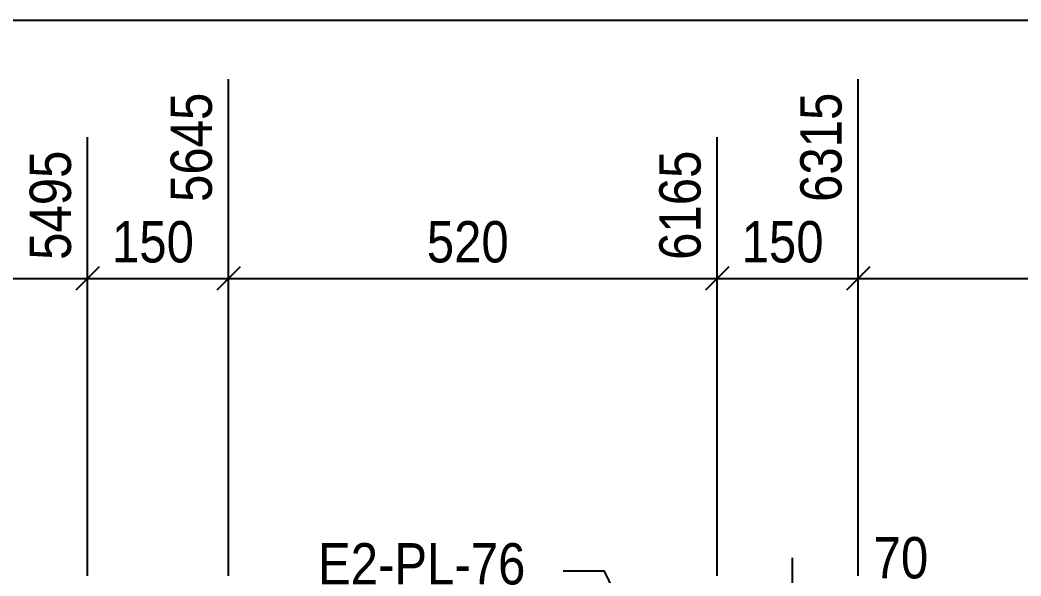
# Model space of a CAD drawing. Header units: millimetres. Extents: x 67 to 383, y 106 to 148.
# Drawn here: x 252.27 to 260.06, y 143.62 to 147.94 of the extents above; entities that cross this region are included whole.
import ezdxf

# ---------------------------------------------------------------- set-up
doc = ezdxf.new("R2010")
doc.units = ezdxf.units.MM
doc.linetypes.add('XKITLINE00', pattern=[0])
doc.styles.add('ARIAL', font='ARIAL.TTF')

msp = doc.modelspace()

# ---------------------------------------------------------------- linework, layer by layer
at = {"color": 5, "linetype": 'XKITLINE00'}
msp.add_line((233.0844, 147.9432), (299.8512, 147.9432), dxfattribs=at)
at = {"linetype": 'XKITLINE00'}
for p, q in [((253.8968, 143.6195), (253.8968, 147.4825)), ((253.8968, 143.6195), (253.8968, 147.4825)), ((258.7965, 143.6195), (258.7965, 147.4825)), ((258.7965, 143.6195), (258.7965, 147.4825)), ((252.7999, 143.6195), (252.7999, 147.032)), ((252.7999, 143.6195), (252.7999, 147.032)), ((257.6995, 143.6195), (257.6995, 147.032)), ((257.6995, 143.6195), (257.6995, 147.032)), ((252.8909, 146.0236), (252.7089, 145.8416)), ((252.8909, 146.0236), (252.7089, 145.8416)), ((253.9878, 146.0236), (253.8058, 145.8416)), ((253.9878, 146.0236), (253.8058, 145.8416)), ((257.7906, 146.0236), (257.6085, 145.8416)), ((257.7906, 146.0236), (257.6085, 145.8416)), ((258.8875, 146.0236), (258.7055, 145.8416)), ((258.8875, 146.0236), (258.7055, 145.8416)), ((244.5934, 145.9326), (252.7999, 145.9326)), ((252.7999, 145.9326), (253.8968, 145.9326)), ((253.8968, 145.9326), (257.6995, 145.9326)), ((257.6995, 145.9326), (258.7965, 145.9326)), ((258.7965, 145.9326), (267.003, 145.9326)), ((258.2846, 141.7121), (258.2846, 143.7602)), ((258.7965, 143.6195), (258.7965, 143.7602)), ((256.824, 143.6569), (256.5023, 143.6569)), ((257.2043, 142.8617), (256.824, 143.6569))]:
    msp.add_line(p, q, dxfattribs=at)
at = {"color": 3}
for p in [(252.7999, 145.9326), (252.7999, 145.9326), (253.8968, 145.9326), (253.8968, 145.9326), (257.6995, 145.9326), (257.6995, 145.9326), (258.7965, 145.9326), (258.7965, 145.9326)]:
    msp.add_point(p, dxfattribs=at)

# ---------------------------------------------------------------- texts
at = {"color": 3, "style": 'ARIAL', "width": 0.85}
for s, p in [('5645', (253.7681, 146.5279)), ('6315', (258.6678, 146.5279)), ('5495', (252.6712, 146.0774)), ('6165', (257.5708, 146.0774))]:
    msp.add_text(s, height=0.32177, rotation=90.00021, dxfattribs=at).set_placement(p)
for s, p in [('150', (252.9904, 146.0573)), ('520', (255.4402, 146.0573)), ('150', (257.89, 146.0573)), ('E2-PL-76', (254.593, 143.5523)), ('70', (258.9171, 143.5994))]:
    msp.add_text(s, height=0.32177, dxfattribs=at).set_placement(p)

doc.saveas('drawing.dxf')
